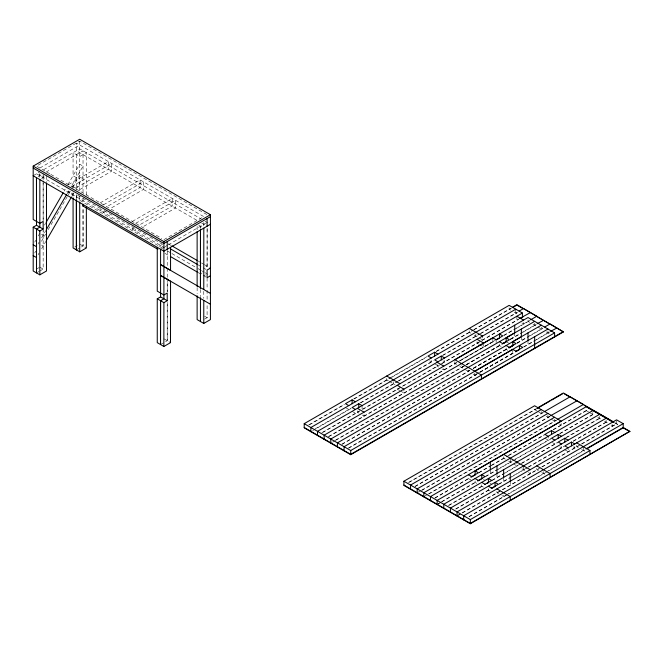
<?xml version="1.0" encoding="UTF-8"?>
<svg xmlns="http://www.w3.org/2000/svg" width="663" height="663" viewBox="0 0 663 663"><rect width="100%" height="100%" fill="white"/><g stroke="black" fill="none" stroke-linecap="round" stroke-linejoin="round"><path stroke-width="0.5" stroke-dasharray="3.31 2.49" d="M160.537 344.569L167.225 340.707L167.209 302.858M167.217 291.596L167.217 281.361M200.491 228.254L200.491 226.207L200.45 228.304M207.096 266.203L207.129 227.467L207.096 266.203L203.773 268.117M34.725 242.119L35.769 240.296M38.297 235.92L39.838 233.268M44.562 225.08L45.598 223.29M64.203 191.052L65.239 189.262M67.825 184.786L79.709 164.192L83.032 166.131L71.148 186.709M38.048 244.042L39.092 242.219M41.62 237.843L45.813 230.575M67.013 193.869L69.076 190.289M34.725 252.976L35.769 251.153M41.462 241.307L45.598 234.138M48.175 229.663L67.825 195.643M68.339 194.748L70.411 191.168M72.474 187.579L79.709 175.049L83.032 176.988L76.311 188.607M38.048 254.89L39.092 253.075M41.62 248.691L45.813 241.431M71.662 196.662L73.734 193.082M206.839 214.563L79.709 141.169L36.515 166.115L49.94 173.863M39.838 168.029L79.709 145.006M33.191 175.703L39.167 172.247M43.601 169.695L79.709 148.844L200.574 218.624M38.131 176.689L41.603 174.684M46.037 172.123L83.032 150.766L83.032 194.574M41.496 178.587L44.819 176.665M68.504 184.587L108.384 161.565L108.384 169.239L75.599 188.168M71.828 186.502L111.707 163.479L111.707 171.153L78.035 190.596M70.278 191.234L68.504 192.262L68.504 190.339M73.601 193.157L71.828 194.176L71.828 191.3M100.204 202.886L140.084 179.864L140.084 187.538L107.29 206.466M103.527 204.801L143.407 181.778L143.407 189.452L109.735 208.895M101.978 209.533L100.204 210.561L100.204 207.685M105.301 211.456L103.527 212.475L103.527 210.561M36.515 269.079L39.001 267.637M74.762 246.992L77.256 245.55M36.515 272.916L39.001 271.474M39.838 271.001L43.161 269.079L43.161 230.757M76.386 249.893L83.074 246.031L83.041 208.356L83.032 246.056M132.327 221.434L172.206 198.411L172.206 206.085L138.526 225.519M135.65 223.348L175.529 200.325L175.529 208L142.736 226.928M134.1 228.08L132.327 229.108L132.327 227.185M163.902 239.658L203.773 216.635M158.913 246.371L162.236 244.456M161.407 248.774L163.902 247.332M164.78 246.818L167.441 245.285M168.327 244.771L207.138 222.37M200.45 273.877L202.116 272.916M203.773 275.791L205.439 274.83M204.61 319.118L207.096 317.685L207.096 304.367M308.693 424.925L344.569 404.206M353.545 399.027L389.098 378.498M389.421 378.316L427.096 356.561M436.063 351.382L472.802 330.174M473.689 329.66L510.634 308.336M309.571 424.734L344.42 404.612M354.249 398.944L390.888 377.786M391.783 377.272L426.632 357.15M436.461 351.473L473.1 330.323M473.995 329.809L511.521 308.138M315.323 428.77L351.216 408.043M360.001 402.971L397.535 381.308M398.43 380.786L433.743 360.399M442.213 355.509L479.747 333.837M480.335 333.497L517.281 312.174M312.638 430.635L351.067 408.449M360.896 402.781L397.535 381.623M398.43 381.109L433.279 360.987M443.108 355.31L479.747 334.16M480.642 333.646L517.281 312.488M321.911 432.641L438.135 365.537M441.558 363.556L481.031 340.774M481.926 340.26L518.88 318.92M322.856 432.409L359.495 411.259M363.075 409.195L440.82 364.31M441.707 363.796L481.031 341.089M481.926 340.575L518.565 319.425M454.851 361.642L454.851 363.556L456.625 362.545M460.155 360.506L492.833 341.677L494.49 342.638M328.575 436.469L457.072 362.28M457.959 361.766L494.822 340.484M503.764 335.321L529.679 320.362M328.616 436.768L456.401 362.984M459.973 360.921L494.822 340.799M503.764 335.644L515.375 328.939M516.27 328.417L529.679 320.685M465.036 365.363L461.498 367.393L461.498 365.479M465.932 364.841L501.41 344.387M510.278 339.274L514.712 336.721L514.712 332.884M335.263 440.282L463.047 366.506M466.619 364.443L501.468 344.321M510.411 339.158L536.326 324.199M332.577 442.146L335.263 440.605M336.149 440.083L465.724 365.28M466.619 364.758L501.468 344.636M510.411 339.481L522.021 332.776M522.916 332.254L536.326 324.522M469.91 370.219L468.144 371.23L468.144 369.316M473.465 368.164L508.057 348.224M516.925 343.111L521.358 340.558L521.358 336.721M341.901 444.119L469.694 370.344M473.266 368.28L508.115 348.158M517.057 342.995L542.972 328.036M341.901 444.442L469.694 370.658M473.266 368.595L508.115 348.473M517.057 343.318L528.668 336.613M529.563 336.091L542.972 328.359M480.095 372.018L512.772 353.188L514.43 354.15M348.547 447.956L479.225 372.515L474.791 375.067L474.791 373.153M479.913 372.117L514.703 352.061M523.704 346.832L549.619 331.873M348.547 448.279L479.017 372.954M479.913 372.432L514.761 352.31M523.704 347.155L535.314 340.45M536.21 339.928L549.619 332.196M408.375 482.49L536.524 408.499M409.278 482.283L536.524 408.822M415.021 486.327L543.171 412.336M415.03 486.642L543.171 412.659M418.088 492.228L420.773 490.678M421.668 490.164L549.818 416.173M421.676 490.479L550.713 415.974M424.734 496.065L427.42 494.515M428.315 494.001L556.464 420.01M429.218 493.794L556.464 420.334M434.961 497.838L469.918 477.658M478.694 472.628L490.529 465.757M491.225 465.393L507.551 455.929M508.446 455.406L544.911 434.398M553.257 429.541L588.205 409.361M434.969 498.153L469.918 477.973M478.877 472.802L490.529 466.072M491.424 465.559L507.551 456.243M508.446 455.73L544.29 435.036M553.257 429.856L588.205 409.684M438.028 503.739L440.663 502.222M441.608 501.667L476.564 481.495M485.341 476.465L514.703 459.509M515.093 459.244L551.558 438.235M559.63 433.577L593.957 413.712M438.028 504.062L440.713 502.504M441.608 501.99L476.564 481.81M485.523 476.639L497.175 469.91M498.07 469.396L550.936 438.873M559.904 433.693L594.852 413.521M448.254 505.504L483.211 485.333M491.987 480.302L520.845 463.603M521.35 463.346L557.583 442.387M565.655 437.729L600.603 417.549M449.158 505.305L483.211 485.647M492.17 480.476L503.822 473.747M504.717 473.233L520.845 463.918M521.74 463.404L557.583 442.71M566.55 437.53L600.603 417.872M455.804 508.828L490.33 488.921M498.634 484.139L527.491 467.44M528.386 466.918L564.23 446.224M573.197 441.052L608.145 420.872M455.804 509.143L490.753 488.971M498.816 484.313L510.46 477.584M511.364 477.07L527.491 467.755M528.386 467.241L564.23 446.547M573.197 441.367L608.145 421.196M457.047 515.756L540.826 467.456M541.704 466.951L578.451 445.66M581.608 443.837L616.582 423.674M457.942 515.557L461.547 513.502M462.426 512.971L538.621 469.006M542.177 466.926L580.738 444.691M581.608 444.16L616.582 423.997L616.557 419.828M469.006 516.518L505.811 495.278M506.225 495.037L545.243 472.512M546.138 471.99L585.097 449.497M469.072 516.808L507.601 494.557M508.496 494.043L547.928 471.277M548.823 470.763L584.667 450.069M510.792 310.16L509.134 309.198L509.134 307.284M514.115 312.074L517.438 313.997M529.679 322.317L528.021 321.364L528.021 319.442M533.002 324.24L537.154 326.635M537.991 327.116L542.972 329.992M546.295 331.914L549.619 333.829M521.872 322.947L523.53 323.909L523.53 320.072M506.955 342.158L509.449 343.591L509.449 341.677M501.137 346.476L499.479 345.514L499.479 341.677M507.783 350.313L506.126 349.351L506.126 345.514M470.912 333.182L469.255 332.221L469.255 330.307M474.236 335.097L478.396 337.5M479.225 337.981L482.548 339.895L482.548 336.058M478.669 344.056L477.012 343.094L477.012 341.172M479.498 344.536L483.659 346.931L483.659 343.094M614.916 422.712L618.223 424.618M614.916 423.035L618.223 424.942M588.669 412.013L586.175 410.579L586.175 408.657M589.498 412.494L594.479 415.369M597.802 417.292L601.126 419.207M604.449 421.129L607.772 423.044M611.095 424.966L612.761 425.928L612.761 423.044M203.516 216.486L76.386 143.092L76.386 150.766L197.251 220.539M454.851 363.556L456.517 364.517M459.84 366.44L463.992 368.835M464.821 369.316L469.81 372.192M473.133 374.114L476.457 376.029M537.105 411.043L534.61 409.601L534.61 407.687M537.933 411.524L542.914 414.4M546.237 416.323L550.398 418.718M551.226 419.198L556.207 422.074M559.531 423.997L561.196 424.958L561.196 423.035M205.049 221.21L210.42 224.309M442.95 360.838L444.608 361.799L444.608 357.962M201.726 223.124L207.096 226.224M198.792 225.271L203.814 228.122M429.657 360.838L431.315 361.799L431.315 359.885M434.638 363.722L437.961 365.636M438.79 367.078L437.132 366.117L437.132 364.202M442.113 368.993L443.779 369.954L443.779 366.117M578.343 447.641L576.677 446.688L576.677 444.765M581.666 449.564L584.99 451.478M573.155 446.87L574.821 447.832L574.821 443.995M544.911 438.235L548.235 440.157L548.235 437.273M552.387 442.553L554.881 443.995L554.881 442.072M559.862 446.87L561.528 447.832L561.528 445.909M564.851 449.746L568.174 451.669L568.174 448.793M76.386 177.643L73.063 175.728L73.063 152.681L79.709 156.518L86.356 152.681L86.356 196.488M73.063 186.576L76.386 188.499M50.836 174.386L161.847 238.473M168.344 243.827L171.029 245.376M197.889 260.882L200.574 262.432M201.469 262.946L204.154 264.504M204.61 264.761L210.42 268.117M100.561 208.53L76.386 194.574L76.386 201.287M104.141 210.594L113.091 215.765M116.68 217.829L134.581 228.171M138.161 230.235L146.216 234.893M149.805 236.956L164.126 245.227M198.146 264.869L206.268 269.559M36.515 173.789L165.427 248.219M79.709 200.325L162.079 247.879M167.449 250.979L171.029 253.051M171.924 253.564L196.994 268.043M197.889 268.556L200.574 270.106M201.469 270.62L204.154 272.178M205.049 272.692L210.42 275.791M388.394 380.827L386.728 379.866L386.728 377.951M389.222 381.308L395.04 384.664M165.021 253.415L169.496 256.001M198.146 272.543L207.096 277.714M399.748 390.582L397.253 389.14L397.253 387.225M400.576 391.062L403.9 392.977L403.9 389.14M538.464 470.664L536.798 469.711L536.798 467.788M541.787 472.586L545.939 474.981M505.314 459.177L503.648 458.224L503.648 454.387M508.637 461.1L512.789 463.495M513.618 463.976L516.941 465.898L516.941 462.061M521.93 468.774L525.245 470.697M528.568 472.611L530.234 473.573L530.234 469.735M79.751 244.117L86.356 247.97M204.61 316.243L208.762 318.646M483.418 479.498L485.076 480.451M490.065 483.335L491.722 484.288M359.039 413.124L357.374 412.162L357.374 410.248M362.363 415.038L364.02 415.999L364.02 412.162M498.584 493.695L496.927 492.733L496.927 490.811M501.908 495.609L503.573 496.57L503.573 494.648M345.464 407.53L348.788 409.444L348.788 407.53M352.111 411.367L355.434 413.281L355.434 411.367M470.954 479.979L468.459 478.537L468.459 474.7M476.772 483.335L475.106 482.374L475.106 478.537M483.418 487.172L481.752 486.211L481.752 482.374M490.065 491.01L488.399 490.048L488.399 486.211M41.496 234.221L43.161 235.183L43.153 230.069M41.496 245.078L43.161 246.039M39.838 267.164L44.819 270.04M163.902 338.785L170.507 342.647M76.394 194.632L76.394 198.726M73.071 192.718L73.071 196.803M43.12 175.852L43.128 181.993M43.128 183.013L43.145 220.862M39.797 173.938L39.797 178.024M606.115 420.168L606.115 422.091M599.468 416.331L599.468 418.254M592.821 412.494L592.821 414.416M583.324 446.688L583.324 450.525M554.55 419.198L554.55 421.121M547.961 330.953L547.961 332.876M547.903 415.361L547.903 417.284M543.445 471.625L543.445 473.548M541.315 327.116L541.315 329.039M541.257 411.524L541.257 413.447M534.668 323.279L534.668 325.201M528.005 340.558L528.005 344.395M523.588 465.898L523.588 469.735M516.883 316.234L516.883 320.072M515.781 309.198L515.781 313.035M512.772 349.351L512.772 353.188M510.295 458.224L510.295 462.061M510.278 481.255L510.278 485.092M503.631 477.418L503.631 481.255M496.985 473.581L496.985 477.418M496.156 340.716L496.156 342.638M492.833 337.84L492.833 341.677M490.338 469.744L490.338 473.581M475.901 334.144L475.901 336.058M393.374 381.789L393.374 383.703M362.081 405.607L362.081 409.444M207.096 278.012L207.096 289.391M207.096 290.179L207.096 300.364M203.773 222.511L203.773 226.589M203.773 291.314L203.773 298.441M200.45 289.408L200.45 296.659M197.126 226.381L197.126 230.525M197.126 287.493L197.126 293.709M167.225 250.597L167.225 267.164M167.225 268.2L167.225 277.524M167.225 278.559L167.225 292.027M167.225 302.386L167.225 340.707M135.65 229.108L135.65 231.022M83.032 198.411L83.032 203.209M79.709 141.169L79.709 192.651M79.709 196.488L79.709 203.209M76.386 154.603L76.386 189.817M46.476 175.703L46.476 181.919M43.161 173.789L43.161 180.004M43.161 181.04L43.161 220.398M39.838 173.789L39.838 175.703"/><path stroke-width="0.99" d="M160.579 300.737L160.537 344.569L160.579 300.737L163.902 298.814L163.902 241.581L33.191 166.115L33.191 219.511L39.838 223.348L43.161 221.434L43.161 229.108L39.838 231.022L33.191 227.185L33.191 271.001L39.838 274.838L46.476 271.001L46.476 182.955M210.42 304.234L160.579 275.452L170.548 281.228L170.507 342.647L163.86 346.484L163.902 302.651L167.225 300.737L167.225 293.063L163.902 294.977L157.255 291.14L157.255 247.332M200.45 287.626L200.491 229.274M203.773 289.54L203.814 228.122M197.126 295.781L197.126 319.599L203.773 323.436L210.42 319.599L210.461 224.285L163.902 251.169L33.15 175.728M46.112 222.395L63.167 192.842M46.335 229.68L66.491 194.765M46.335 240.536L71.148 197.557M33.191 166.115L79.709 139.255L210.42 214.713L210.42 224.309M33.191 227.185L36.515 225.271L43.161 229.108M73.071 197.831L73.104 247.954L79.709 251.807L86.356 247.97L86.356 207.221M163.902 241.581L210.42 214.713M210.42 216.635L163.902 243.495L33.191 168.029M163.86 346.484L157.255 342.622L157.255 298.814L160.579 296.9L167.225 300.737M210.42 268.117L207.096 270.04L207.096 277.714L210.42 275.791M512.416 307.3L516.883 304.723L563.409 331.906L350.727 454.694L304.209 427.834L304.209 423.674L509.134 305.361L522.427 313.035L522.427 316.873M355.434 401.77L352.111 399.855L345.464 403.692L348.788 405.607M437.961 354.125L434.638 352.21L427.991 356.048L431.315 357.962M513.311 307.102L516.883 305.038L522.701 308.403M515.781 309.198L310.856 427.511L310.856 431.671M362.081 405.607L358.758 403.692L352.111 407.53L355.434 409.444M444.608 357.962L441.285 356.048L434.638 359.885L437.961 361.799M519.063 311.138L523.53 308.56L536.823 316.234L530.574 319.848M522.427 313.035L317.494 431.348L317.494 435.508M519.452 318.588L530.176 312.712M521.242 317.875L523.032 316.848M495.717 339.97L502.803 335.917L499.479 334.003L499.479 337.84M496.612 339.771L499.297 338.221M506.126 341.677L506.126 337.84L534.668 321.364M506.731 341.321L502.297 343.882L509.449 339.754L506.126 337.84M537.212 323.685L543.469 320.395L537.66 317.03M503.258 343.608L505.944 342.058M512.772 345.514L512.772 341.677L541.315 325.201M508.944 347.719L513.377 345.158M509.01 347.644L516.096 343.591L512.772 341.677M544.754 327L550.116 323.909L563.409 331.906M509.01 347.959L512.59 345.895M344.08 450.857L344.08 446.696L512.772 349.351L516.096 351.266M474.791 371.23L547.961 329.039M515.657 351.481L522.742 347.429L519.419 345.514L519.419 349.351M550.505 331.359L556.763 328.069M515.657 351.796L519.228 349.733M304.209 423.674L350.727 450.533L554.6 332.876L554.6 336.713M563.409 331.583L350.727 454.37L304.209 427.511M585.984 448.984L623.203 427.502L629.85 431.34L470.34 523.745L403.9 485.391L403.9 481.23L534.61 405.764L561.196 421.121L430.486 496.579L430.486 500.739M537.42 407.985L563.409 392.977L614.087 422.24M537.42 408.3L549.967 401.057M551.757 400.021L562.514 393.814M541.257 409.601L410.546 485.067L410.546 489.228M544.066 411.822L570.056 396.814L583.349 404.488L557.359 419.497M547.903 413.439L417.193 488.904L417.193 493.065M550.713 415.66L576.702 400.974M554.55 417.284L423.839 492.742L423.839 496.902M475.106 474.7L475.106 470.863L586.175 406.742L612.761 422.091M470.771 477.161L478.429 472.777L475.106 470.863M554.881 432.483L551.558 430.56L544.911 434.398L548.235 436.32M471.708 476.937L475.288 474.874M592.821 410.579L437.132 500.416L437.132 504.576M477.459 480.973L485.076 476.614L481.752 474.7L481.752 478.537M561.528 436.32L558.205 434.398L551.558 438.235L554.881 440.157M478.355 480.774L481.935 478.711M599.468 414.416L443.779 504.253L443.779 508.413M484.57 484.578L491.722 480.451L488.399 478.537L488.399 482.374M568.174 440.157L564.851 438.235L558.205 442.072L561.528 443.995M486.791 483.576L488.581 482.548M606.115 418.254L450.426 508.09L450.426 512.25M491.217 488.416L498.369 484.288L495.046 482.374L495.046 486.211M574.821 443.995L571.498 442.072L564.851 445.909L568.174 447.832M491.648 488.449L495.228 486.385M587.36 448.511L623.203 427.817L623.203 423.665L463.694 515.756L463.694 519.908M403.9 481.23L470.34 519.593L589.971 450.525L589.971 454.362M629.85 431.34L470.34 523.43L403.9 485.067M544.306 320.867L549.287 323.751M554.6 332.876L528.021 317.527L324.141 435.185L324.141 439.345M516.883 316.234L523.53 320.072M496.156 339.754L492.833 337.84L454.851 359.719L481.437 375.067L481.437 378.904M499.479 341.677L502.803 343.591M506.126 345.514L509.449 347.429M469.255 328.384L482.548 336.058M477.012 339.257L483.659 343.094M623.203 423.665L616.557 419.828L457.047 511.919L457.072 516.087M564.238 393.781L569.227 396.656M584.178 405.292L595.813 412.005M602.46 415.842L596.642 412.162M613.258 422.074L603.289 415.999M623.203 427.817L629.85 431.654M437.132 362.28L443.779 366.117M576.677 442.851L589.971 450.525M171.924 245.89L196.994 260.368M170.391 248.84L197.251 264.355M386.728 376.029L400.021 383.703M397.253 385.302L403.9 389.14M536.798 465.874L550.091 473.548L550.091 477.385M82.66 205.862L157.86 249.28M170.391 256.523L197.251 272.029M503.648 454.387L530.234 469.735M210.42 293.377L160.579 264.603L170.548 270.38L170.548 247.332M357.374 408.325L364.02 412.162M496.927 488.896L510.22 496.57L510.22 500.408M468.459 474.7L471.783 476.614M475.106 478.537L478.429 480.451M481.752 482.374L485.076 484.288M488.399 486.211L491.722 488.125M157.255 298.814L163.902 302.651M33.191 244.78L36.515 246.694M33.191 255.628L36.515 257.551M76.394 199.745L76.427 249.868M36.515 221.434L36.473 177.643L36.515 225.271M571.498 442.072L571.498 445.909M564.851 438.235L564.851 442.072M558.205 434.398L558.205 438.235M551.558 430.56L551.558 434.398M534.651 336.721L534.651 348.232M528.005 332.884L528.005 340.558M521.358 329.047L521.358 336.721L337.434 442.859L337.434 447.019M514.712 325.21L514.712 332.884L330.787 439.022L330.787 443.182M510.278 473.581L510.278 481.255M503.631 469.744L503.631 477.418M496.985 465.907L496.985 473.581M490.338 462.07L490.338 469.744M470.34 519.593L470.34 523.745M441.285 356.048L441.285 359.885M434.638 352.21L434.638 356.048M358.758 403.692L358.758 407.53M352.111 399.855L352.111 403.692M350.727 450.533L350.727 454.694M207.096 218.55L207.096 226.224M203.773 300.397L203.773 323.436M200.45 229.34L200.45 288.372M200.45 297.695L200.45 321.522M197.126 231.561L197.126 286.457M167.225 241.581L167.225 249.255M160.579 249.255L160.579 296.9M83.032 204.163L83.032 206.085M79.709 202.091L79.709 251.807M76.386 200.176L76.386 249.893M39.838 179.54L39.838 227.185L36.515 229.108L36.515 272.916M39.838 231.022L39.838 274.838"/></g></svg>
